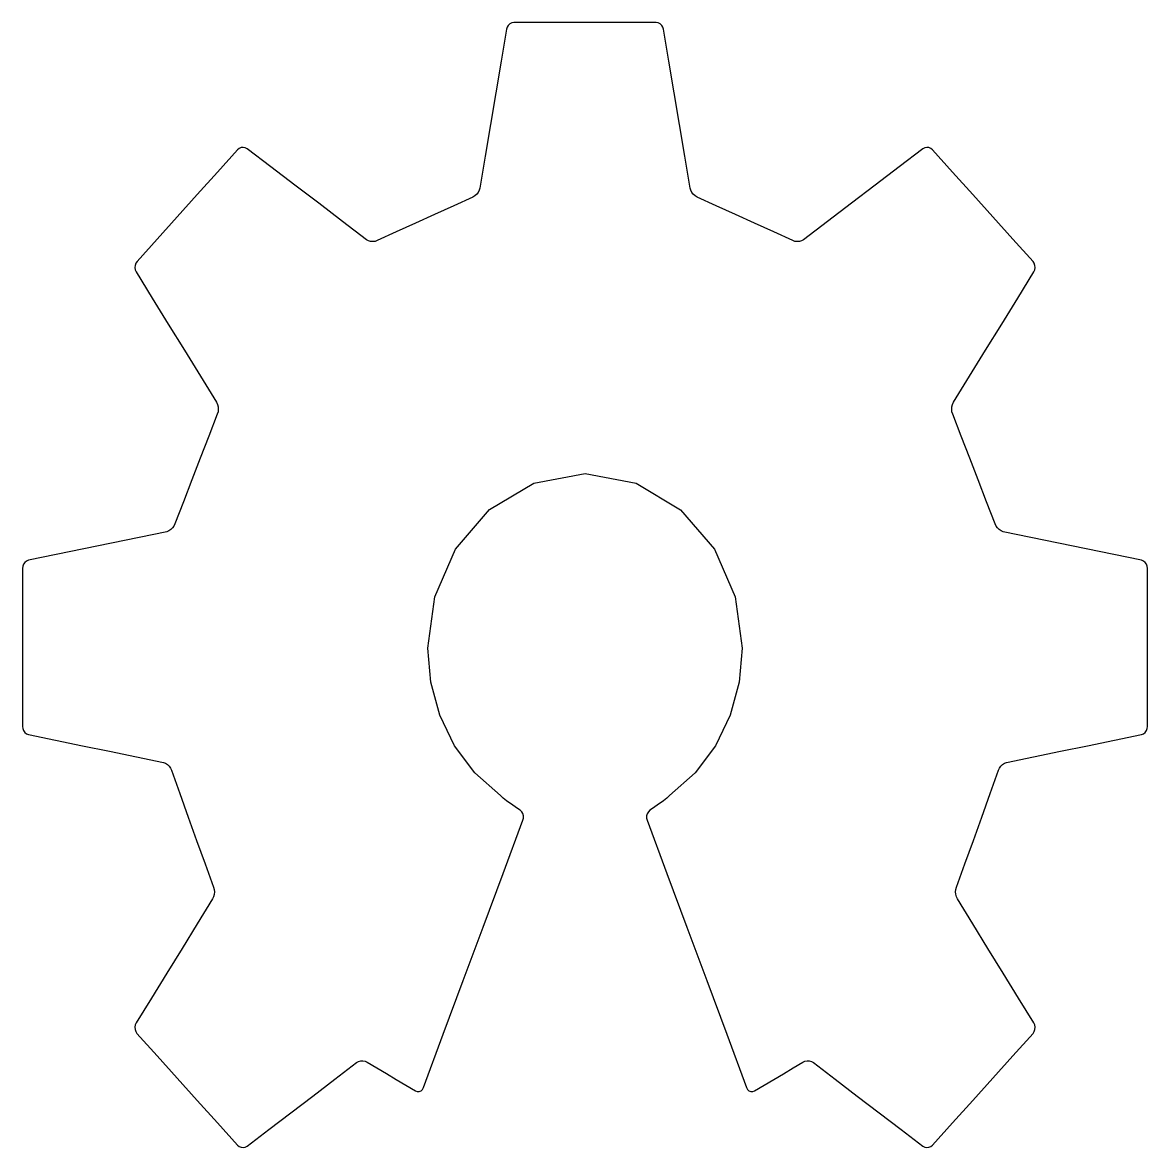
# Model space of a CAD drawing. Extents: x 2.5 to 12.5, y 2.5 to 12.5.
import ezdxf

# ---------------------------------------------------------------- set-up
doc = ezdxf.new("R2010")
doc.units = 0
doc.layers.add('Layer_1', color=7, linetype='CONTINUOUS')

msp = doc.modelspace()

# ---------------------------------------------------------------- linework, layer by layer
at = {"layer": 'Layer_1', "color": 7}
msp.add_lwpolyline([(12.4457, 7.720015), (12.200184, 7.770738), (11.954522, 7.82149), (11.709195, 7.872174), (11.463443, 7.922945), (11.217884, 7.973677), (11.198137, 7.981091), (11.180866, 7.992751), (11.16594, 8.007339), (11.153878, 8.024037), (11.145212, 8.043132), (11.069954, 8.238194), (10.994652, 8.433373), (10.919452, 8.628286), (10.844122, 8.823536), (10.768852, 9.018633), (10.762175, 9.039655), (10.759881, 9.061291), (10.761127, 9.08306), (10.765922, 9.104388), (10.774835, 9.124099), (10.917882, 9.355736), (11.061014, 9.587511), (11.203952, 9.818971), (11.347136, 10.05083), (11.490209, 10.282508), (11.498117, 10.301042), (11.501061, 10.321091), (11.499408, 10.341118), (11.493277, 10.360085), (11.482363, 10.376771), (11.303696, 10.57527), (11.124923, 10.773888), (10.946393, 10.972235), (10.767554, 11.170925), (10.588856, 11.369459), (10.574537, 11.381199), (10.557234, 11.388349), (10.538619, 11.39033), (10.520499, 11.386982), (10.504085, 11.378208), (10.291933, 11.216458), (10.079655, 11.054612), (9.867666, 10.892986), (9.65531, 10.731081), (9.443121, 10.569303), (9.425895, 10.559586), (9.406322, 10.553979), (9.386512, 10.552365), (9.36664, 10.554675), (9.347744, 10.561683), (9.177545, 10.639093), (9.007245, 10.716549), (8.837176, 10.793899), (8.666814, 10.871383), (8.496584, 10.948807), (8.478273, 10.958919), (8.462596, 10.973083), (8.449671, 10.989835), (8.439898, 11.008278), (8.433846, 11.028619), (8.386577, 11.310742), (8.33928, 11.593033), (8.292047, 11.874939), (8.244732, 12.157332), (8.197454, 12.439505), (8.191805, 12.457799), (8.181582, 12.474212), (8.167489, 12.487644), (8.150445, 12.496736), (8.131951, 12.500013), (7.879251, 12.500013), (7.626401, 12.500013), (7.373896, 12.500013), (7.120954, 12.500013), (6.86821, 12.500013), (6.849309, 12.496592), (6.832524, 12.487535), (6.818467, 12.474051), (6.808459, 12.45792), (6.80278, 12.439505), (6.755526, 12.157382), (6.708244, 11.875091), (6.661026, 11.593185), (6.613726, 11.310792), (6.566464, 11.028619), (6.560413, 11.008249), (6.550509, 10.989568), (6.537818, 10.973113), (6.522003, 10.958828), (6.503726, 10.948807), (6.333511, 10.871397), (6.163196, 10.793941), (5.993112, 10.71659), (5.822734, 10.639106), (5.65249, 10.561683), (5.63379, 10.554729), (5.613764, 10.552367), (5.593576, 10.55403), (5.574575, 10.559475), (5.557113, 10.569303), (5.344976, 10.731053), (5.132714, 10.892899), (4.92074, 11.054525), (4.7084, 11.21643), (4.496226, 11.378208), (4.479868, 11.386947), (4.461733, 11.390326), (4.443181, 11.388403), (4.425998, 11.381395), (4.411378, 11.369459), (4.232697, 11.17096), (4.053909, 10.972342), (3.875364, 10.773995), (3.696511, 10.575305), (3.517798, 10.376771), (3.506936, 10.360151), (3.500733, 10.341022), (3.499066, 10.320985), (3.502061, 10.300791), (3.509952, 10.282508), (3.653014, 10.050871), (3.796161, 9.819096), (3.939113, 9.587636), (4.082312, 9.355777), (4.2254, 9.124099), (4.234319, 9.104167), (4.23905, 9.082659), (4.240213, 9.060987), (4.237861, 9.039285), (4.231298, 9.018633), (4.156026, 8.82357), (4.080709, 8.628391), (4.005494, 8.433478), (3.93015, 8.238228), (3.854864, 8.043132), (3.846172, 8.02393), (3.833882, 8.006975), (3.819129, 7.99263), (3.801584, 7.980879), (3.782192, 7.973677), (3.536691, 7.922954), (3.291043, 7.872201), (3.04573, 7.821518), (2.799994, 7.770747), (2.554449, 7.720015), (2.536373, 7.712777), (2.521349, 7.70042), (2.509974, 7.684677), (2.502632, 7.666607), (2.5, 7.647174), (2.500015, 7.366439), (2.500029, 7.085538), (2.500044, 6.805019), (2.500059, 6.524015), (2.500073, 6.243231), (2.502735, 6.223701), (2.510131, 6.205575), (2.521446, 6.189932), (2.536252, 6.177708), (2.554523, 6.17039), (2.794005, 6.120875), (3.03363, 6.07133), (3.272929, 6.021854), (3.512642, 5.972291), (3.752166, 5.922768), (3.771512, 5.915511), (3.788681, 5.903791), (3.803381, 5.889063), (3.815099, 5.87217), (3.82327, 5.852833), (3.898034, 5.645338), (3.972844, 5.43772), (4.047551, 5.230384), (4.122388, 5.02269), (4.197166, 4.815158), (4.203446, 4.793944), (4.205441, 4.772152), (4.203974, 4.750272), (4.199037, 4.72889), (4.190082, 4.709212), (4.054055, 4.488975), (3.917946, 4.268606), (3.782023, 4.048537), (3.645865, 3.828088), (3.509814, 3.607812), (3.501881, 3.58927), (3.49895, 3.569199), (3.500627, 3.549147), (3.50677, 3.53016), (3.51766, 3.513465), (3.696356, 3.314971), (3.87516, 3.116359), (4.05372, 2.918018), (4.232588, 2.719333), (4.411316, 2.520805), (4.425603, 2.509198), (4.442906, 2.502117), (4.461545, 2.500137), (4.479704, 2.503417), (4.496164, 2.512056), (4.690886, 2.660544), (4.885724, 2.80912), (5.080297, 2.957494), (5.275206, 3.106125), (5.469963, 3.254639), (5.487077, 3.264128), (5.506349, 3.269132), (5.526204, 3.269869), (5.545294, 3.266472), (5.563325, 3.258308), (5.649201, 3.207365), (5.734908, 3.156523), (5.82077, 3.105589), (5.90658, 3.054685), (5.992788, 3.003546), (6.009052, 2.997612), (6.026747, 2.998033), (6.042832, 3.005089), (6.055083, 3.016955), (6.063369, 3.032417), (6.240438, 3.507751), (6.417612, 3.983369), (6.594725, 4.458823), (6.771883, 4.934397), (6.948883, 5.409547), (6.953144, 5.428627), (6.95245, 5.448262), (6.947027, 5.467599), (6.937181, 5.484753), (6.922891, 5.49839), (6.901399, 5.513012), (6.88006, 5.52753), (6.858722, 5.542048), (6.837131, 5.556738), (6.815412, 5.571514), (6.800966, 5.582051), (6.78716, 5.593117), (6.77376, 5.604605), (6.76023, 5.616929), (6.747445, 5.629341), (6.521182, 5.829641), (6.339904, 6.071717), (6.208162, 6.34426), (6.128814, 6.635984), (6.102502, 6.937187), (6.164383, 7.395474), (6.349665, 7.819052), (6.650041, 8.169707), (7.046368, 8.406167), (7.500015, 8.489805), (7.953781, 8.406118), (8.350147, 8.169547), (8.650648, 7.818512), (8.835596, 7.395402), (8.89745, 6.937187), (8.871162, 6.636083), (8.791771, 6.344152), (8.660178, 6.071879), (8.478802, 5.829643), (8.252507, 5.629341), (8.239613, 5.616792), (8.226409, 5.604723), (8.212727, 5.592954), (8.199001, 5.581935), (8.184692, 5.571514), (8.163201, 5.556892), (8.141862, 5.542374), (8.120523, 5.527856), (8.098932, 5.513167), (8.077214, 5.49839), (8.063049, 5.484788), (8.053097, 5.467389), (8.047743, 5.448293), (8.047007, 5.428627), (8.051221, 5.409547), (8.228275, 4.934195), (8.405434, 4.458561), (8.582533, 3.98309), (8.759677, 3.507499), (8.936662, 3.032332), (8.944954, 3.017023), (8.95737, 3.005104), (8.973495, 2.998091), (8.990835, 2.997612), (9.007243, 3.003461), (9.093119, 3.054404), (9.178826, 3.105246), (9.264688, 3.15618), (9.350499, 3.207084), (9.436706, 3.258223), (9.4544, 3.266276), (9.473942, 3.26979), (9.493784, 3.269036), (9.5126, 3.264183), (9.530068, 3.254554), (9.724806, 3.106066), (9.919659, 2.95749), (10.114247, 2.809116), (10.309172, 2.660485), (10.503944, 2.511971), (10.52061, 2.503252), (10.538665, 2.500047), (10.557123, 2.502023), (10.574202, 2.508965), (10.588715, 2.52072), (10.767412, 2.719214), (10.946215, 2.917826), (11.124775, 3.116167), (11.303643, 3.314852), (11.482371, 3.51338), (11.493266, 3.530012), (11.499473, 3.549169), (11.501128, 3.569239), (11.498116, 3.589461), (11.490217, 3.607755), (11.354174, 3.827987), (11.218051, 4.04835), (11.082112, 4.268414), (10.945939, 4.488857), (10.809873, 4.709128), (10.800889, 4.729082), (10.795995, 4.750653), (10.794599, 4.772421), (10.796651, 4.794261), (10.802845, 4.815102), (10.87761, 5.022591), (10.952419, 5.230204), (11.027127, 5.437534), (11.101964, 5.645223), (11.176742, 5.852748), (11.184728, 5.871767), (11.196581, 5.889002), (11.211024, 5.90358), (11.228387, 5.915483), (11.247771, 5.922683), (11.487253, 5.972198), (11.726878, 6.021742), (11.966176, 6.071219), (12.205888, 6.120781), (12.445412, 6.170305), (12.46343, 6.177543), (12.478449, 6.1899), (12.489846, 6.205644), (12.497216, 6.223713), (12.499862, 6.243146), (12.499891, 6.523881), (12.499921, 6.804782), (12.499951, 7.085302), (12.499981, 7.366305), (12.500011, 7.647089), (12.497386, 7.666639), (12.490018, 7.684748), (12.478726, 7.70037), (12.463946, 7.712607), (12.445712, 7.720015), (12.4457, 7.720015), (12.4457, 7.720015), (12.4457, 7.720015), (12.4457, 7.720015), (12.4457, 7.720015)], dxfattribs=at)

doc.saveas('drawing.dxf')
